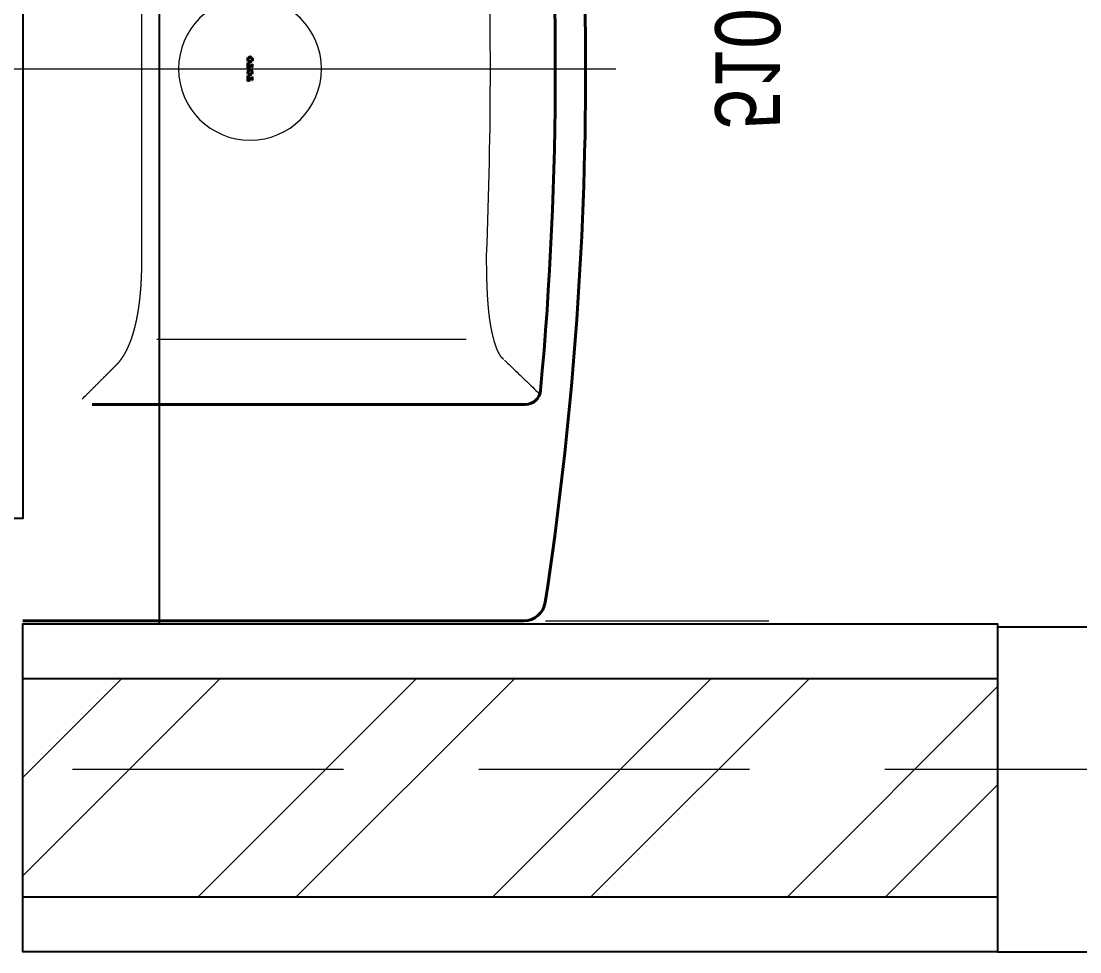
# Model space of a CAD drawing. Header units: millimetres. Extents: x 18 to 174501, y 22 to 24571.
# Drawn here: x 16276.1 to 16764.8, y 17591.5 to 18021.2 of the extents above; entities that cross this region are included whole.
import ezdxf

# ---------------------------------------------------------------- set-up
doc = ezdxf.new("R2010")
doc.units = ezdxf.units.MM
doc.header["$MEASUREMENT"] = 0
for name, pattern in [('CENTER', [50.8, 31.75, -6.35, 6.35, -6.35]), ('HIDDEN', [0.375, 0.25, -0.125]), ('HIDDEN2', [0.1875, 0.125, -0.0625])]:
    doc.linetypes.add(name, pattern=pattern)
for name, color, linetype, lineweight in [('AS', 8, 'HIDDEN2', 5), ('BODY', 7, 'Continuous', 40), ('BODY2', 7, 'Continuous', 15), ('CENTER', 9, 'CENTER', 0), ('Dimensi', 252, 'Continuous', 9), ('FITTING', 7, 'Continuous', 13), ('HATCH', 8, 'Continuous', 5)]:
    doc.layers.add(name, color=color, linetype=linetype, lineweight=lineweight)
doc.layers.add('WALL', color=255, linetype='Continuous')
doc.styles.add('arial', font='arial.ttf', dxfattribs={"width": 0.8})

# ---------------------------------------------------------------- blocks, each defined once
blk = doc.blocks.new('*U79')
at = {"layer": 'HATCH'}
h = blk.add_hatch(dxfattribs=at)
h.set_pattern_fill('ANSI32', color=0, scale=10)
h.set_pattern_definition([(45, (1680.43, -10567.46), (-67.3519, 67.3519), []), (45, (1725.33, -10567.46), (-67.3519, 67.3519), [])])
h.paths.add_polyline_path([(8691.62, -50), (8691.62, 50), (8245.96, 50), (8245.96, -50)])
at = {"layer": 'WALL', "color": 0}
for points in [[(8245.96, 75), (8691.62, 75), (8691.62, -75), (8245.96, -75)], [(8245.96, 50), (8691.62, 50), (8691.62, -50), (8245.96, -50)]]:
    blk.add_lwpolyline(points, close=True, dxfattribs=at)
blk = doc.blocks.new('*U16')
at = {"layer": 'WALL', "color": 0}
blk.add_lwpolyline([(-3332.89, 75), (-1705.79, 75), (-1705.79, -75), (-3332.89, -75)], close=True, dxfattribs=at)
blk = doc.blocks.new('A$Cbe85e2cb')
for points in [[(0.24927, 0.11912), (0.24927, 0.11825)], [(0.24956, 0.11912), (0.24927, 0.11912)], [(0.24927, 0.11825), (0.25181, 0.11825)], [(0.24984, 0.11825), (0.24927, 0.11825)], [(0.24956, 0.11902), (0.24956, 0.11912)], [(0.24974, 0.12026), (0.24974, 0.12055)], [(0.25134, 0.12055), (0.24974, 0.12055)], [(0.25008, 0.12026), (0.24974, 0.12026)], [(0.25025, 0.11854), (0.25004, 0.11854)], [(0.25025, 0.11854), (0.25025, 0.12008)], [(0.25063, 0.11825), (0.25045, 0.11825)], [(0.25082, 0.11854), (0.25082, 0.12008)], [(0.25082, 0.11854), (0.25104, 0.11854)], [(0.251, 0.12026), (0.25134, 0.12026)], [(0.25181, 0.11825), (0.25124, 0.11825)], [(0.25134, 0.12026), (0.25134, 0.12055)], [(0.25152, 0.11902), (0.25152, 0.11912)], [(0.25152, 0.11912), (0.25181, 0.11912)], [(0.25181, 0.11912), (0.25181, 0.11825)], [(0.25299, 0.12057), (0.25264, 0.1204)], [(0.25264, 0.1184), (0.2531, 0.1182)], [(0.25284, 0.11989), (0.25277, 0.11933)], [(0.25277, 0.11933), (0.25284, 0.11891)], [(0.25348, 0.12065), (0.25299, 0.12057)], [(0.2531, 0.1182), (0.25348, 0.11815)], [(0.25419, 0.11942), (0.25412, 0.11989)], [(0.25412, 0.11891), (0.25419, 0.11942)], [(0.25515, 0.11912), (0.25515, 0.11825)], [(0.25544, 0.11912), (0.25515, 0.11912)], [(0.25515, 0.11825), (0.25769, 0.11825)], [(0.25572, 0.11825), (0.25515, 0.11825)], [(0.25544, 0.11902), (0.25544, 0.11912)], [(0.25562, 0.12026), (0.25562, 0.12055)], [(0.25722, 0.12055), (0.25562, 0.12055)], [(0.25596, 0.12026), (0.25562, 0.12026)], [(0.25614, 0.11854), (0.25592, 0.11854)], [(0.25614, 0.11854), (0.25614, 0.12008)], [(0.25651, 0.11825), (0.25633, 0.11825)], [(0.2567, 0.11854), (0.2567, 0.12008)], [(0.2567, 0.11854), (0.25692, 0.11854)], [(0.25688, 0.12026), (0.25722, 0.12026)], [(0.25769, 0.11825), (0.25712, 0.11825)], [(0.25722, 0.12026), (0.25722, 0.12055)], [(0.2574, 0.11902), (0.2574, 0.11912)], [(0.2574, 0.11912), (0.25769, 0.11912)], [(0.25769, 0.11912), (0.25769, 0.11825)], [(0.25887, 0.12056), (0.25853, 0.1204)], [(0.25853, 0.1184), (0.25898, 0.1182)], [(0.25873, 0.11989), (0.25865, 0.11936)], [(0.25865, 0.11936), (0.25873, 0.11891)], [(0.25936, 0.12065), (0.25887, 0.12056)], [(0.25898, 0.1182), (0.25936, 0.11815)], [(0.25974, 0.1206), (0.25936, 0.12065)], [(0.25936, 0.11815), (0.25986, 0.11824)], [(0.2602, 0.1204), (0.25974, 0.1206)], [(0.25986, 0.11824), (0.2602, 0.1184)], [(0.26007, 0.11944), (0.26, 0.11989)], [(0.26, 0.11891), (0.26007, 0.11944)]]:
    blk.add_lwpolyline(points)
for points in [[(0.25004, 0.11854, -0.414214), (0.24956, 0.11902)], [(0.25008, 0.12026, -0.414214), (0.25025, 0.12008)], [(0.25082, 0.12008, -0.414214), (0.251, 0.12026)], [(0.25152, 0.11902, -0.414214), (0.25104, 0.11854)], [(0.25264, 0.1184, -0.536567), (0.25264, 0.1204)], [(0.25284, 0.11989, -0.727923), (0.25412, 0.11989)], [(0.25412, 0.11891, -0.727923), (0.25284, 0.11891)], [(0.25348, 0.12065, -0.149074), (0.25432, 0.1204)], [(0.25432, 0.1184, -0.149074), (0.25348, 0.11815)], [(0.25432, 0.1204, -0.536567), (0.25432, 0.1184)], [(0.25592, 0.11854, -0.414214), (0.25544, 0.11902)], [(0.25596, 0.12026, -0.414214), (0.25614, 0.12008)], [(0.2567, 0.12008, -0.414214), (0.25688, 0.12026)], [(0.2574, 0.11902, -0.414214), (0.25692, 0.11854)], [(0.25853, 0.1184, -0.536567), (0.25853, 0.1204)], [(0.25873, 0.11989, -0.727923), (0.26, 0.11989)], [(0.26, 0.11891, -0.727923), (0.25873, 0.11891)], [(0.2602, 0.1204, -0.536567), (0.2602, 0.1184)]]:
    blk.add_lwpolyline(points, format="xyb")
at = {"layer": 'BODY'}
for points in [[(0.00849, 0.25572, -0.075788), (0.50151, 0.25572)], [(0.10636, 0.25357, -0.045928), (0.40364, 0.25357)], [(0, 0.24583, -0.370565), (0.00849, 0.25572)], [(0.1, 0.2466, -0.387577), (0.10636, 0.25357)]]:
    blk.add_lwpolyline(points, format="xyb", dxfattribs=at)
for points in [[(0, 0.24583), (0, 0.0144)], [(0.1, 0.2466), (0.1, 0.0464)]]:
    blk.add_lwpolyline(points, dxfattribs=at)
at = {"layer": 'BODY2'}
for points in [[(0.12046, 0.23688), (0.11976, 0.23761), (0.11907, 0.23834), (0.11837, 0.23906), (0.11767, 0.23979), (0.11697, 0.24052), (0.11627, 0.24125), (0.11557, 0.24197), (0.11487, 0.2427), (0.11417, 0.24343), (0.11347, 0.24415), (0.11277, 0.24488), (0.11207, 0.2456), (0.11137, 0.24633), (0.11067, 0.24706), (0.10998, 0.24778), (0.10928, 0.24851), (0.10858, 0.24923), (0.10788, 0.24996), (0.10718, 0.25068), (0.10648, 0.25141), (0.10578, 0.25213), (0.10508, 0.25285), (0.10438, 0.25358)], [(0.12078, 0.23649), (0.12087, 0.2364), (0.12096, 0.23631), (0.12104, 0.23623), (0.12111, 0.23615), (0.12118, 0.23608), (0.12126, 0.23601), (0.12133, 0.23594), (0.1214, 0.23587), (0.12148, 0.2358), (0.12155, 0.23574), (0.12162, 0.23567), (0.12169, 0.23561), (0.12176, 0.23555), (0.12183, 0.23549), (0.1219, 0.23543), (0.12197, 0.23537), (0.12205, 0.23531), (0.12213, 0.23526), (0.1222, 0.2352), (0.12228, 0.23514), (0.12237, 0.23508), (0.12245, 0.23502), (0.12254, 0.23496), (0.12263, 0.2349), (0.12272, 0.23485), (0.12281, 0.23479), (0.12291, 0.23473), (0.123, 0.23467), (0.12311, 0.23461), (0.12321, 0.23455), (0.12332, 0.23449), (0.12343, 0.23443), (0.12354, 0.23436), (0.12365, 0.2343), (0.12377, 0.23424), (0.12389, 0.23418), (0.12402, 0.23412), (0.12414, 0.23406), (0.12427, 0.23399), (0.1244, 0.23393), (0.12454, 0.23387), (0.12467, 0.23381), (0.12481, 0.23375), (0.12495, 0.23368), (0.1251, 0.23362), (0.12524, 0.23356), (0.12539, 0.2335), (0.12554, 0.23344), (0.1257, 0.23338), (0.12585, 0.23332), (0.12601, 0.23325), (0.12617, 0.23319), (0.12633, 0.23313), (0.1265, 0.23307), (0.12666, 0.23301), (0.12683, 0.23295), (0.127, 0.23289), (0.12717, 0.23283), (0.12735, 0.23277), (0.12752, 0.23272), (0.1277, 0.23266), (0.12788, 0.2326), (0.12806, 0.23254), (0.12825, 0.23248), (0.12843, 0.23243), (0.12862, 0.23237), (0.12881, 0.23231), (0.129, 0.23226), (0.12919, 0.2322), (0.12938, 0.23214), (0.12958, 0.23209), (0.12977, 0.23204), (0.12997, 0.23198), (0.13017, 0.23193), (0.13037, 0.23187), (0.13058, 0.23182), (0.13078, 0.23177), (0.13099, 0.23172), (0.13119, 0.23166), (0.1314, 0.23161), (0.13161, 0.23156), (0.13182, 0.23151), (0.13204, 0.23146), (0.13225, 0.23141), (0.13247, 0.23136), (0.13268, 0.23131), (0.1329, 0.23126), (0.13312, 0.23122), (0.13334, 0.23117), (0.13356, 0.23112), (0.13378, 0.23108), (0.13401, 0.23103), (0.13423, 0.23099), (0.13446, 0.23094), (0.13469, 0.2309), (0.13492, 0.23085), (0.13515, 0.23081), (0.13538, 0.23076), (0.13561, 0.23072), (0.13584, 0.23068), (0.13608, 0.23064), (0.13631, 0.2306), (0.13655, 0.23056), (0.13679, 0.23052), (0.13703, 0.23048), (0.13727, 0.23044), (0.13751, 0.2304), (0.13775, 0.23036), (0.13799, 0.23032), (0.13824, 0.23028), (0.13848, 0.23025), (0.13873, 0.23021), (0.13898, 0.23018), (0.13923, 0.23014), (0.13948, 0.23011), (0.13973, 0.23007), (0.13998, 0.23004), (0.14023, 0.23), (0.14049, 0.22997), (0.14074, 0.22994), (0.141, 0.22991), (0.14125, 0.22988), (0.14151, 0.22984), (0.14177, 0.22981), (0.14203, 0.22978), (0.14229, 0.22975), (0.14255, 0.22973), (0.14281, 0.2297), (0.14308, 0.22967), (0.14334, 0.22964), (0.14361, 0.22961), (0.14387, 0.22959), (0.14414, 0.22956), (0.14441, 0.22954), (0.14468, 0.22951), (0.14495, 0.22949), (0.14522, 0.22946), (0.14549, 0.22944), (0.14577, 0.22941), (0.14604, 0.22939), (0.14631, 0.22937), (0.14659, 0.22935), (0.14687, 0.22933), (0.14714, 0.22931), (0.14742, 0.22928), (0.1477, 0.22926), (0.14798, 0.22924), (0.14826, 0.22923), (0.14855, 0.22921), (0.14883, 0.22919), (0.14911, 0.22917), (0.1494, 0.22915), (0.14968, 0.22914), (0.14997, 0.22912), (0.15026, 0.2291), (0.15055, 0.22909), (0.15084, 0.22907), (0.15113, 0.22906), (0.15142, 0.22904), (0.15171, 0.22903), (0.152, 0.22901), (0.1523, 0.229), (0.15259, 0.22899), (0.15289, 0.22897), (0.15319, 0.22896), (0.15348, 0.22895), (0.15378, 0.22894), (0.15408, 0.22892), (0.15438, 0.22891), (0.15468, 0.2289), (0.15498, 0.22889), (0.15528, 0.22888), (0.15559, 0.22887), (0.15589, 0.22886), (0.1562, 0.22885), (0.1565, 0.22884), (0.15681, 0.22883), (0.15711, 0.22882), (0.15742, 0.22882), (0.15773, 0.22881), (0.15804, 0.2288), (0.15835, 0.22879), (0.15866, 0.22878), (0.15897, 0.22878), (0.15928, 0.22877), (0.15959, 0.22876), (0.1599, 0.22876), (0.16022, 0.22875), (0.16053, 0.22874), (0.16084, 0.22874), (0.16116, 0.22873), (0.16147, 0.22873), (0.16179, 0.22872), (0.1621, 0.22872), (0.16242, 0.22871), (0.16273, 0.22871), (0.16305, 0.2287), (0.16337, 0.2287), (0.16368, 0.22869), (0.164, 0.22869), (0.16432, 0.22868), (0.16463, 0.22868), (0.16495, 0.22868), (0.16527, 0.22867), (0.16558, 0.22867), (0.1659, 0.22867), (0.16622, 0.22867), (0.16653, 0.22866), (0.16685, 0.22866), (0.16717, 0.22866), (0.16748, 0.22866), (0.1678, 0.22866), (0.16811, 0.22866), (0.16843, 0.22865), (0.16875, 0.22865)], [(0.13, 0.21927), (0.13, 0.0764)], [(0.10246, 0.04186), (0.10302, 0.04242), (0.10358, 0.04298), (0.10413, 0.04353), (0.10441, 0.04381), (0.10469, 0.04409), (0.10496, 0.04436), (0.10524, 0.04464), (0.10552, 0.04492), (0.10579, 0.04519), (0.10607, 0.04547), (0.10635, 0.04575), (0.10662, 0.04602), (0.1069, 0.0463), (0.10718, 0.04658), (0.10745, 0.04685), (0.10773, 0.04713), (0.108, 0.0474), (0.10828, 0.04768), (0.10855, 0.04795), (0.10883, 0.04823), (0.1091, 0.0485), (0.10938, 0.04878), (0.10965, 0.04905), (0.10992, 0.04932), (0.1102, 0.0496), (0.11047, 0.04987), (0.11074, 0.05014), (0.11102, 0.05042), (0.11129, 0.05069), (0.11156, 0.05096), (0.11183, 0.05123), (0.11197, 0.05137), (0.1121, 0.0515), (0.11224, 0.05164), (0.11238, 0.05178), (0.11251, 0.05191), (0.11265, 0.05205), (0.11278, 0.05218), (0.11292, 0.05232), (0.11305, 0.05245), (0.11319, 0.05259), (0.11332, 0.05272), (0.11346, 0.05286), (0.11359, 0.05299), (0.11373, 0.05313), (0.11386, 0.05326), (0.11399, 0.05339), (0.11413, 0.05353), (0.11426, 0.05366), (0.1144, 0.0538), (0.11453, 0.05393), (0.11466, 0.05406), (0.1148, 0.0542), (0.11493, 0.05433), (0.11507, 0.05447), (0.1152, 0.0546), (0.11533, 0.05473), (0.11547, 0.05487), (0.1156, 0.055), (0.11573, 0.05513), (0.11586, 0.05526), (0.116, 0.0554), (0.11613, 0.05553), (0.11626, 0.05566), (0.1164, 0.0558), (0.11653, 0.05593), (0.11666, 0.05606), (0.11679, 0.05619), (0.11692, 0.05632), (0.11706, 0.05646), (0.11719, 0.05659), (0.11732, 0.05672), (0.11745, 0.05685), (0.11758, 0.05698), (0.11771, 0.05711), (0.11785, 0.05725), (0.11798, 0.05738), (0.11811, 0.05751), (0.11824, 0.05764), (0.11837, 0.05777), (0.1184, 0.0578), (0.11841, 0.05781), (0.11841, 0.05781), (0.11842, 0.05782), (0.11842, 0.05782), (0.11843, 0.05783), (0.11843, 0.05783), (0.11844, 0.05784), (0.11844, 0.05784), (0.11845, 0.05785), (0.11846, 0.05786), (0.11847, 0.05787), (0.11848, 0.05788), (0.11849, 0.05789), (0.1185, 0.0579), (0.11851, 0.05791), (0.11852, 0.05792), (0.11856, 0.05796), (0.11861, 0.05801), (0.11865, 0.05805), (0.1187, 0.05809), (0.11874, 0.05814), (0.11879, 0.05818), (0.11883, 0.05822), (0.11888, 0.05826), (0.11892, 0.05831), (0.11897, 0.05835), (0.11901, 0.05839), (0.11906, 0.05843), (0.11911, 0.05847), (0.11915, 0.05852), (0.1192, 0.05856), (0.11925, 0.0586), (0.11929, 0.05864), (0.11934, 0.05868), (0.11939, 0.05872), (0.11943, 0.05876), (0.11948, 0.05881), (0.11953, 0.05885), (0.11958, 0.05889), (0.11962, 0.05893), (0.11967, 0.05897), (0.11972, 0.05901), (0.11977, 0.05905), (0.11982, 0.05909), (0.11987, 0.05913), (0.11992, 0.05917), (0.11997, 0.05921), (0.12001, 0.05925), (0.12006, 0.05929), (0.12011, 0.05933), (0.12016, 0.05937), (0.12021, 0.05941), (0.12026, 0.05945), (0.12031, 0.05948), (0.12036, 0.05952), (0.12041, 0.05956), (0.12046, 0.0596), (0.12052, 0.05964), (0.12057, 0.05968), (0.12062, 0.05972), (0.12067, 0.05976), (0.12072, 0.05979), (0.12077, 0.05983), (0.12082, 0.05987), (0.12088, 0.05991), (0.12093, 0.05995), (0.12098, 0.05998), (0.12103, 0.06002), (0.12108, 0.06006), (0.12114, 0.0601), (0.12119, 0.06013), (0.12124, 0.06017), (0.1213, 0.06021), (0.12135, 0.06025), (0.1214, 0.06028), (0.12146, 0.06032), (0.12151, 0.06036), (0.12156, 0.06039), (0.12162, 0.06043), (0.12167, 0.06047), (0.12173, 0.0605), (0.12178, 0.06054), (0.12184, 0.06057), (0.12189, 0.06061), (0.12195, 0.06065), (0.122, 0.06068), (0.12206, 0.06072), (0.12211, 0.06075), (0.12217, 0.06079), (0.12222, 0.06083), (0.12228, 0.06086), (0.12234, 0.0609), (0.12239, 0.06093), (0.12245, 0.06097), (0.12251, 0.061), (0.12256, 0.06104), (0.12262, 0.06107), (0.12268, 0.06111), (0.12273, 0.06114), (0.12279, 0.06118), (0.12285, 0.06121), (0.12291, 0.06125), (0.12296, 0.06128), (0.12302, 0.06131), (0.12308, 0.06135), (0.12314, 0.06138), (0.1232, 0.06142), (0.12326, 0.06145), (0.12331, 0.06149), (0.12337, 0.06152), (0.12343, 0.06155), (0.12349, 0.06159), (0.12355, 0.06162), (0.12361, 0.06165), (0.12367, 0.06169), (0.12373, 0.06172), (0.12379, 0.06175), (0.12385, 0.06179), (0.12391, 0.06182), (0.12397, 0.06185), (0.12403, 0.06189), (0.12409, 0.06192), (0.12415, 0.06195), (0.12421, 0.06199), (0.12427, 0.06202), (0.12434, 0.06205), (0.1244, 0.06208), (0.12446, 0.06212), (0.12452, 0.06215), (0.12458, 0.06218), (0.12465, 0.06221), (0.12471, 0.06224), (0.12477, 0.06228), (0.12483, 0.06231), (0.1249, 0.06234), (0.12496, 0.06237), (0.12502, 0.0624), (0.12509, 0.06244), (0.12515, 0.06247), (0.12521, 0.0625), (0.12528, 0.06253), (0.12534, 0.06256), (0.1254, 0.06259), (0.12547, 0.06262), (0.12553, 0.06266), (0.1256, 0.06269), (0.12566, 0.06272), (0.12573, 0.06275), (0.12579, 0.06278), (0.12586, 0.06281), (0.12592, 0.06284), (0.12599, 0.06287), (0.12605, 0.0629), (0.12612, 0.06293), (0.12618, 0.06296), (0.12625, 0.06299), (0.12632, 0.06302), (0.12638, 0.06305), (0.12645, 0.06308), (0.12652, 0.06311), (0.12658, 0.06314), (0.12665, 0.06317), (0.12672, 0.0632), (0.12678, 0.06323), (0.12685, 0.06326), (0.12692, 0.06329), (0.12699, 0.06332), (0.12705, 0.06335), (0.12712, 0.06338), (0.12719, 0.06341), (0.12726, 0.06344), (0.12733, 0.06347), (0.1274, 0.0635), (0.12747, 0.06353), (0.12753, 0.06356), (0.1276, 0.06358), (0.12767, 0.06361), (0.12774, 0.06364), (0.12781, 0.06367), (0.12788, 0.0637), (0.12795, 0.06373), (0.12802, 0.06376), (0.12809, 0.06378), (0.12816, 0.06381), (0.12823, 0.06384), (0.1283, 0.06387), (0.12837, 0.0639), (0.12845, 0.06393), (0.12852, 0.06395), (0.12859, 0.06398), (0.12866, 0.06401), (0.12873, 0.06404), (0.1288, 0.06406), (0.12887, 0.06409), (0.12895, 0.06412), (0.12902, 0.06415), (0.12909, 0.06417), (0.12916, 0.0642), (0.12924, 0.06423), (0.12931, 0.06426), (0.12938, 0.06428), (0.12946, 0.06431), (0.12953, 0.06434), (0.1296, 0.06436), (0.12968, 0.06439), (0.12975, 0.06442), (0.12982, 0.06444), (0.1299, 0.06447), (0.12997, 0.0645), (0.13005, 0.06452), (0.13012, 0.06455), (0.13019, 0.06458), (0.13027, 0.0646), (0.13034, 0.06463), (0.13042, 0.06466), (0.1305, 0.06468), (0.13057, 0.06471), (0.13065, 0.06473), (0.13072, 0.06476), (0.1308, 0.06478), (0.13087, 0.06481), (0.13095, 0.06484), (0.13103, 0.06486), (0.1311, 0.06489), (0.13118, 0.06491), (0.13126, 0.06494), (0.13133, 0.06496), (0.13141, 0.06499), (0.13149, 0.06501), (0.13156, 0.06504), (0.13164, 0.06506), (0.13172, 0.06509), (0.1318, 0.06511), (0.13188, 0.06514), (0.13195, 0.06516), (0.13203, 0.06519), (0.13211, 0.06521), (0.13219, 0.06524), (0.13227, 0.06526), (0.13235, 0.06529), (0.13243, 0.06531), (0.1325, 0.06533), (0.13258, 0.06536), (0.13266, 0.06538), (0.13274, 0.06541), (0.13282, 0.06543), (0.1329, 0.06545), (0.13298, 0.06548), (0.13306, 0.0655), (0.13314, 0.06553), (0.13322, 0.06555), (0.1333, 0.06557), (0.13339, 0.0656), (0.13347, 0.06562), (0.13355, 0.06564), (0.13363, 0.06567), (0.13371, 0.06569), (0.13379, 0.06571), (0.13387, 0.06574), (0.13395, 0.06576), (0.13404, 0.06578), (0.13412, 0.0658), (0.1342, 0.06583), (0.13428, 0.06585), (0.13437, 0.06587), (0.13445, 0.06589), (0.13453, 0.06592), (0.13461, 0.06594), (0.1347, 0.06596), (0.13478, 0.06598), (0.13486, 0.06601), (0.13495, 0.06603), (0.13503, 0.06605), (0.13511, 0.06607), (0.1352, 0.06609), (0.13528, 0.06612), (0.13537, 0.06614), (0.13545, 0.06616), (0.13554, 0.06618), (0.13562, 0.0662), (0.13571, 0.06622), (0.13579, 0.06625), (0.13588, 0.06627), (0.13596, 0.06629), (0.13605, 0.06631), (0.13613, 0.06633), (0.13622, 0.06635), (0.1363, 0.06637), (0.13639, 0.06639), (0.13647, 0.06641), (0.13656, 0.06643), (0.13665, 0.06646), (0.13673, 0.06648), (0.13682, 0.0665), (0.13691, 0.06652), (0.13699, 0.06654), (0.13708, 0.06656), (0.13717, 0.06658), (0.13726, 0.0666), (0.13734, 0.06662), (0.13743, 0.06664), (0.13752, 0.06666), (0.13761, 0.06668), (0.13769, 0.0667), (0.13778, 0.06672), (0.13787, 0.06674), (0.13796, 0.06676), (0.13805, 0.06678), (0.13814, 0.0668), (0.13822, 0.06682), (0.13831, 0.06683), (0.1384, 0.06685), (0.13849, 0.06687), (0.13858, 0.06689), (0.13867, 0.06691), (0.13876, 0.06693), (0.13885, 0.06695), (0.13894, 0.06697), (0.13903, 0.06699), (0.13912, 0.06701), (0.13921, 0.06702), (0.1393, 0.06704), (0.13939, 0.06706), (0.13948, 0.06708), (0.13957, 0.0671), (0.13966, 0.06712), (0.13975, 0.06713), (0.13984, 0.06715), (0.13993, 0.06717), (0.14003, 0.06719), (0.14012, 0.06721), (0.14021, 0.06722), (0.1403, 0.06724), (0.14039, 0.06726), (0.14048, 0.06728), (0.14058, 0.06729), (0.14067, 0.06731), (0.14076, 0.06733), (0.14085, 0.06735), (0.14095, 0.06736), (0.14104, 0.06738), (0.14113, 0.0674), (0.14122, 0.06741), (0.14132, 0.06743), (0.14141, 0.06745), (0.1415, 0.06746), (0.1416, 0.06748), (0.14169, 0.0675), (0.14178, 0.06751), (0.14188, 0.06753), (0.14197, 0.06755), (0.14206, 0.06756), (0.14216, 0.06758), (0.14225, 0.0676), (0.14235, 0.06761), (0.14244, 0.06763), (0.14254, 0.06764), (0.14263, 0.06766), (0.14273, 0.06768), (0.14282, 0.06769), (0.14292, 0.06771), (0.14301, 0.06772), (0.14311, 0.06774), (0.1432, 0.06775), (0.1433, 0.06777), (0.14339, 0.06778), (0.14349, 0.0678), (0.14358, 0.06782), (0.14368, 0.06783), (0.14378, 0.06785), (0.14387, 0.06786), (0.14397, 0.06787), (0.14406, 0.06789), (0.14416, 0.0679), (0.14426, 0.06792), (0.14435, 0.06793), (0.14445, 0.06795), (0.14455, 0.06796), (0.14464, 0.06798), (0.14474, 0.06799), (0.14484, 0.06801), (0.14494, 0.06802), (0.14503, 0.06803), (0.14513, 0.06805), (0.14523, 0.06806), (0.14533, 0.06808), (0.14542, 0.06809), (0.14552, 0.0681), (0.14562, 0.06812), (0.14572, 0.06813), (0.14582, 0.06814), (0.14591, 0.06816), (0.14601, 0.06817), (0.14611, 0.06818), (0.14621, 0.0682), (0.14631, 0.06821), (0.14641, 0.06822), (0.14651, 0.06823), (0.1466, 0.06825), (0.1467, 0.06826), (0.1468, 0.06827), (0.1469, 0.06829), (0.147, 0.0683), (0.1471, 0.06831), (0.1472, 0.06832), (0.1473, 0.06834), (0.1474, 0.06835), (0.1475, 0.06836), (0.1476, 0.06837), (0.1477, 0.06838), (0.1478, 0.0684), (0.1479, 0.06841), (0.148, 0.06842), (0.1481, 0.06843), (0.1482, 0.06844), (0.1483, 0.06845), (0.1485, 0.06848), (0.14871, 0.0685), (0.14891, 0.06852), (0.14911, 0.06855), (0.14931, 0.06857), (0.14952, 0.06859), (0.14972, 0.06861), (0.14992, 0.06863), (0.15013, 0.06865), (0.15033, 0.06867), (0.15054, 0.06869), (0.15074, 0.06871), (0.15095, 0.06873), (0.15116, 0.06875), (0.15136, 0.06877), (0.15157, 0.06879), (0.15178, 0.06881), (0.15198, 0.06882), (0.15219, 0.06884), (0.1524, 0.06886), (0.15261, 0.06888), (0.15282, 0.06889), (0.15302, 0.06891), (0.15323, 0.06893), (0.15344, 0.06894), (0.15365, 0.06896), (0.15386, 0.06897), (0.15407, 0.06899), (0.15428, 0.069), (0.15449, 0.06902), (0.15471, 0.06903), (0.15492, 0.06905), (0.15513, 0.06906), (0.15534, 0.06907), (0.15555, 0.06909), (0.15577, 0.0691), (0.15598, 0.06911), (0.15619, 0.06913), (0.1564, 0.06914), (0.15662, 0.06915), (0.15683, 0.06916), (0.15705, 0.06917), (0.15726, 0.06918), (0.15748, 0.06919), (0.15769, 0.0692), (0.15791, 0.06921), (0.15812, 0.06922), (0.15834, 0.06923), (0.15855, 0.06924), (0.15877, 0.06925), (0.15898, 0.06926), (0.1592, 0.06927), (0.15942, 0.06928), (0.15963, 0.06929), (0.15985, 0.06929), (0.16007, 0.0693), (0.16029, 0.06931), (0.1605, 0.06931), (0.16072, 0.06932), (0.16094, 0.06933), (0.16116, 0.06933), (0.16138, 0.06934), (0.1616, 0.06934), (0.16182, 0.06935), (0.16204, 0.06935), (0.16226, 0.06936), (0.16248, 0.06936), (0.1627, 0.06937), (0.16292, 0.06937), (0.16314, 0.06938), (0.16336, 0.06938), (0.16358, 0.06938), (0.1638, 0.06939), (0.16402, 0.06939), (0.16424, 0.06939), (0.16447, 0.06939)], [(0.16447, 0.06939), (0.34553, 0.06939)]]:
    blk.add_lwpolyline(points, dxfattribs=at)
blk.add_lwpolyline([(0.16875, 0.22865, -0.020245), (0.34125, 0.22865)], format="xyb", dxfattribs=at)
at = {"layer": 'CENTER'}
blk.add_lwpolyline([(0.255, 0), (0.255, 0.28836)], dxfattribs=at)
at = {"layer": 'Dimensi'}
for points in [[(0, 0.25583), (0, 0.35904)], [(0.265, 0.2744), (0.63173, 0.2744)]]:
    blk.add_lwpolyline(points, dxfattribs=at)
at = {"layer": 'FITTING'}
blk.add_circle((0.255, 0.1194), 0.033, dxfattribs=at)
at = {"layer": 'Dimensi', "insert": (0.255, 0.34904), "char_height": 0.03, "attachment_point": 5, "style": 'arial'}
blk.add_mtext('\\A1;510', dxfattribs=at)
blk = doc.blocks.new('SASA433')
for p, q in [((1831574.1648, 60725.2984), (1831573.9648, 60725.2984)), ((1831574.1648, 60725.2984), (1831574.1648, 60724.6984)), ((1831574.1648, 60724.6984), (1831573.9648, 60724.6984))]:
    blk.add_line(p, q)
at = {"color": 8, "linetype": 'HIDDEN', "lineweight": 5}
blk.add_arc((1831571.4655, 60725.5991), 2.5173, 353.1393, 96.8607, dxfattribs=at)
blk = doc.blocks.new('GRID')
at = {"layer": 'AS', "ltscale": 1000}
blk.add_line((1814236.02, 57751.24), (1830263.03, 57751.24), dxfattribs=at)

msp = doc.modelspace()

# ---------------------------------------------------------------- linework, layer by layer
msp.add_lwpolyline([(16339.73, 18252.67), (16339.73, 17743.01)])

# ---------------------------------------------------------------- block references
msp.add_blockref('GRID', (-1808436.23, -40075.32))
for name, p, xscale, yscale, zscale, rotation in [('*U16', (16201.07, 16069.16), 1.009725849341427, 1.009725849341427, 1.009725849341427, 270), ('A$Cbe85e2cb', (16262.41, 17744.33), -999.337880212066, 999.337880212066, 999.337880212066, 270), ('*U79', (25052.95, 17667.28), 1.009725849341427, 1.009725849341427, 1.009725849341427, 180)]:
    msp.add_blockref(name, p, dxfattribs=dict(xscale=xscale, yscale=yscale, zscale=zscale, rotation=rotation))
at = {"xscale": -249.9999999854481, "yscale": 249.9999999854481, "zscale": 249.9999999854481}
msp.add_blockref('SASA433', (457910267.98, -15163583.05), dxfattribs=at)

doc.saveas('drawing.dxf')
